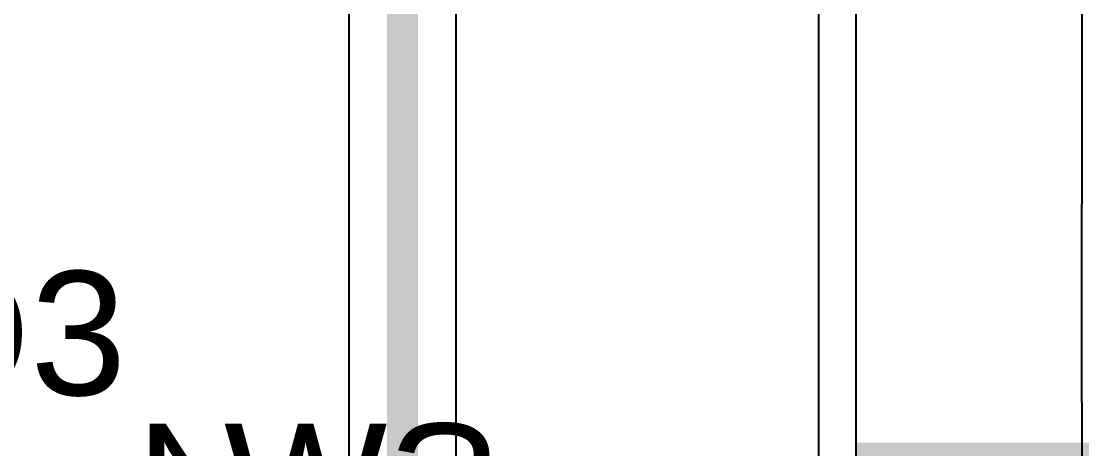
# Model space of a CAD drawing. Header units: inches. Extents: x -46 to 312, y 0 to 111.
# Drawn here: x -23.94 to -15.24, y 16.53 to 20.04 of the extents above; entities that cross this region are included whole.
import ezdxf

# ---------------------------------------------------------------- set-up
doc = ezdxf.new("R2010")
doc.units = ezdxf.units.IN
for name, color, linetype in [('Bottom Layer', 5, 'Continuous'), ('Bottom Overlay', 54, 'Continuous'), ('Top Layer', 1, 'Continuous'), ('Top Overlay', 2, 'Continuous')]:
    doc.layers.add(name, color=color, linetype=linetype)
doc.styles.add('Arial', font='', dxfattribs={"height": 0.2})
doc.styles.get('Arial').set_extended_font_data('Arial')

msp = doc.modelspace()

# ---------------------------------------------------------------- hatches: boundary and pattern name
at = {"layer": 'Top Layer'}
msp.add_hatch(color=1, dxfattribs=at).paths.add_polyline_path([(-17.09029856, 15.18670572), (-13.41315072, 15.18670572), (-13.41315072, 16.58370572), (-17.09029856, 16.58370572)])

# ---------------------------------------------------------------- linework, layer by layer
at = {"layer": 'Bottom Layer'}
for p, q in [((-20.37208016, 13.80208314), (-20.37208016, 28.33750492)), ((-21.25259656, 28.15514562), (-21.25259656, 13.80208314))]:
    msp.add_line(p, q, dxfattribs=at)
msp.add_lwpolyline([(-20.81233836, 13.38702428, 0.254, 0.254, 0), (-20.81233836, 28.33750746, 0.254, 0.254, 0)], format="xyseb", dxfattribs=at)
at = {"layer": 'Top Layer'}
for p, q in [((-15.24, 35.687), (-15.24, 18.53950572)), ((-17.09029856, 15.44070064), (-17.09029856, 31.51340154)), ((-17.4010701, 31.20263), (-17.4010701, 16.58370572)), ((-15.24, 18.53950572), (-15.24195072, 18.53950572)), ((-15.24195072, 18.53950572), (-15.24195072, 16.91390572)), ((-15.24195072, 16.91390572), (-15.24, 16.91390572)), ((-15.24, 16.91390572), (-15.24, 15.44070064)), ((-17.4010701, 16.58370572), (-17.4010701, 15.18670826))]:
    msp.add_line(p, q, dxfattribs=at)

# ---------------------------------------------------------------- texts
at = {"layer": 'Bottom Overlay', "style": 'Arial', "text_generation_flag": 2}
msp.add_text('SW4', height=1.016, dxfattribs=at).set_placement((-19.99015814, 15.72257714))
at = {"layer": 'Top Overlay', "style": 'Arial'}
msp.add_text('Q3', height=1.016, dxfattribs=at).set_placement((-24.97185506, 16.97300898))

doc.saveas('drawing.dxf')
